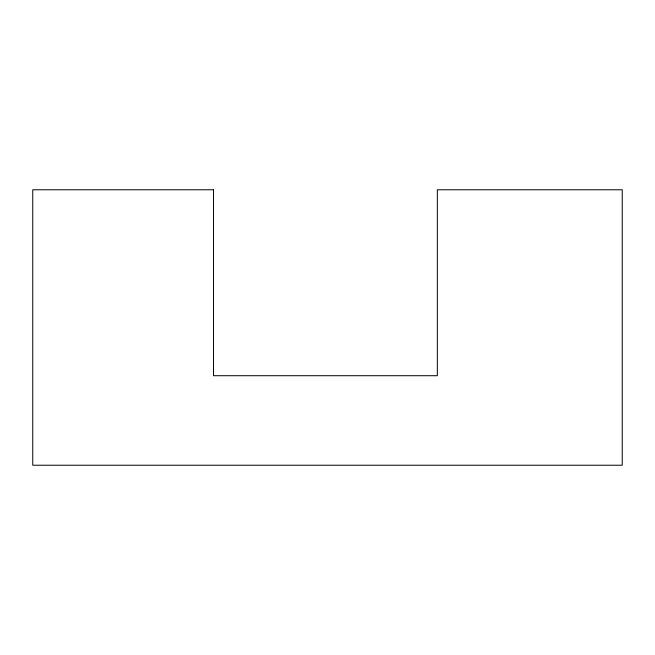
<?xml version="1.0" encoding="UTF-8"?>
<svg xmlns="http://www.w3.org/2000/svg" width="655" height="655" viewBox="0 0 655 655"><rect width="100%" height="100%" fill="white"/><g stroke="black" fill="none" stroke-linecap="round" stroke-linejoin="round"><path stroke-width="0.98" d="M213.522 189.77L32.75 189.77L32.75 465.23L622.25 465.23L622.25 189.77L437.343 189.77L437.343 375.708L213.522 375.708L213.522 189.77"/></g></svg>
